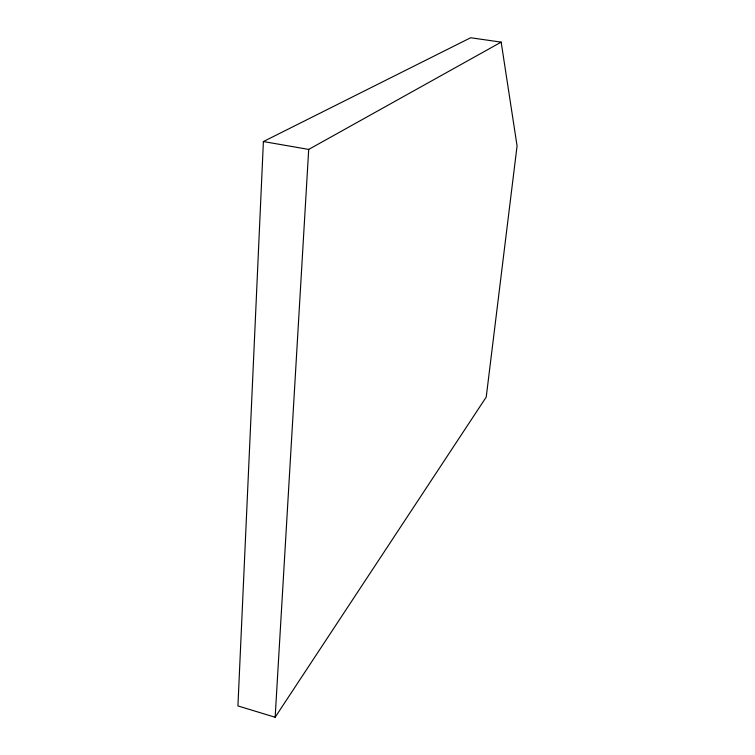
<?xml version="1.0" encoding="UTF-8"?>
<svg xmlns="http://www.w3.org/2000/svg" width="755" height="755" viewBox="0 0 755 755"><rect width="100%" height="100%" fill="white"/><g stroke="black" fill="none" stroke-linecap="round" stroke-linejoin="round"><path stroke-width="1.13" d="M263.391 141.544L237.929 705.925L275.15 717.25L486.229 397.073L517.071 145.904L501.169 42.129L470.658 37.75L263.391 141.544L308.701 149.424L501.169 42.129M275.15 717.25L308.701 149.424"/></g></svg>
